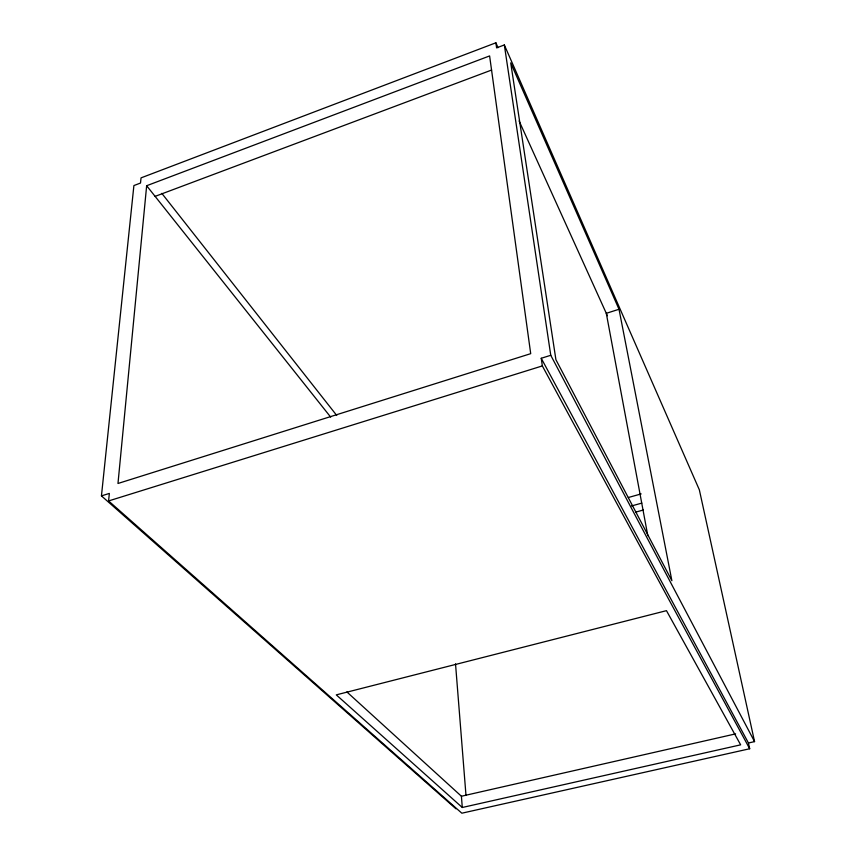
<?xml version="1.0" encoding="UTF-8"?>
<svg xmlns="http://www.w3.org/2000/svg" width="856" height="856" viewBox="0 0 856 856"><rect width="100%" height="100%" fill="white"/><g stroke="black" fill="none" stroke-linecap="round" stroke-linejoin="round"><path stroke-width="1.28" d="M146.654 185.731L117.978 483.48L530.709 353.667L489.611 55.929L146.654 185.731L330.673 417.097M748.444 742.997L754.553 741.617L550.761 355.294L541.238 358.268L748.444 742.997L749.685 748.754L461.844 813.2L108.584 500.942L109.343 493.42L101.447 495.892L133.9 185.559L140.512 183.045L141.037 177.877L495.881 42.8L498.042 47.679M754.553 741.617L699.341 489.814L504.334 44.951L496.608 47.883L495.881 42.8M155.118 196.366L491.622 70.042M619.016 309.273L671.885 580.732L555.908 359.68L510.722 62.873L619.016 309.273L606.294 313.317L647.821 535.738M108.584 500.942L542.34 365.919L749.685 748.754M628.347 497.507L641.176 493.912M631.535 505.96L641.797 503.114M635.58 512.155L643.305 510.016M346.883 691.937L461.416 796.24L735.604 733.881M462.283 807.486L740.654 744.838L666.471 610.66L336.28 694.869L462.283 807.486L461.416 796.24M101.447 495.892L455.981 808.824M161.827 193.36L336.729 415.438M519.111 120.974L607.396 315.746M504.334 44.951L550.761 355.294M541.238 358.268L542.34 365.919M455.52 663.828L465.996 795.481"/></g></svg>
